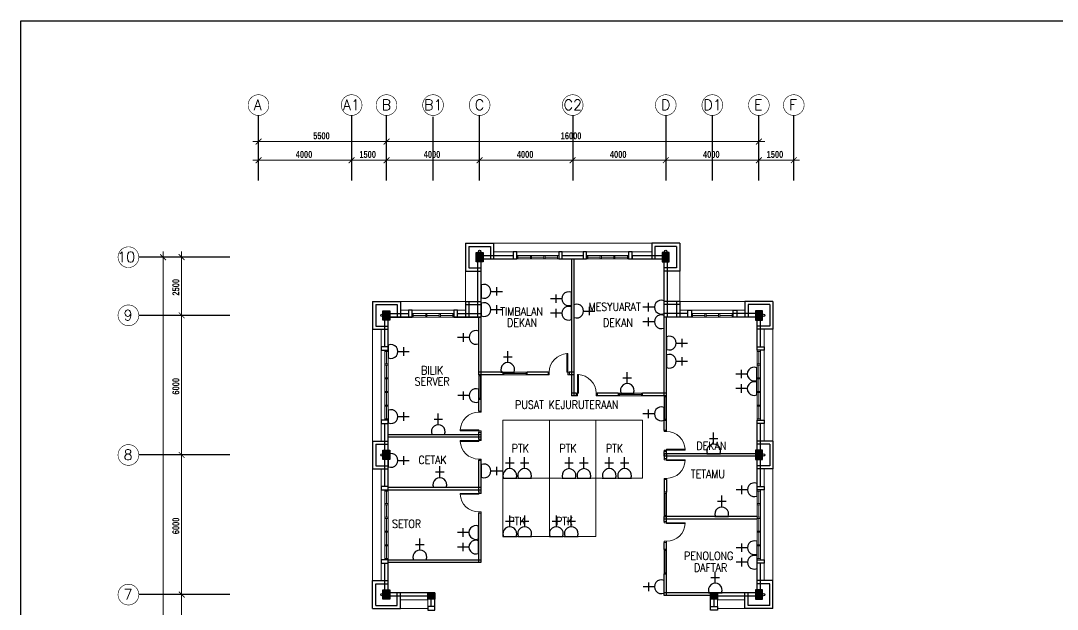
# Model space of a CAD drawing. Header units: millimetres. Extents: x 50343 to 145210, y -114947 to -49508.
# Drawn here: x 50343 to 94881, y -75366 to -50072 of the extents above; entities that cross this region are included whole.
import ezdxf
from ezdxf.enums import TextEntityAlignment as Align

# ---------------------------------------------------------------- set-up
doc = ezdxf.new("R2010")
doc.units = ezdxf.units.MM
doc.header["$LTSCALE"] = 600
doc.header["$MEASUREMENT"] = 0
doc.linetypes.add('DASHDOT', pattern=[1, 0.5, -0.25, 0, -0.25])
doc.linetypes.add('HIDDEN', pattern=[0.375, 0.25, -0.125])
doc.layers.get('0').update_dxf_attribs({"color": 8, "linetype": 'CONTINUOUS', "lineweight": 25})
for name, color, linetype, lineweight in [('1', 8, 'CONTINUOUS', 9), ('COLUMN', 8, 'CONTINUOUS', 30), ('dim', 8, 'CONTINUOUS', 20), ('DOOR', 8, 'CONTINUOUS', 20), ('LW', 8, 'CONTINUOUS', 20), ('t3', 8, 'CONTINUOUS', 25), ('wall', 8, 'CONTINUOUS', 30), ('WIN', 8, 'CONTINUOUS', 18)]:
    doc.layers.add(name, color=color, linetype=linetype, lineweight=lineweight)
for name, color, linetype in [('DOWNPIPE', 8, 'CONTINUOUS'), ('ELECT', 6, 'CONTINUOUS'), ('GRID', 8, 'DASHDOT'), ('GRID-TEXT', 8, 'CONTINUOUS'), ('partition', 8, 'CONTINUOUS'), ('t.block', 4, 'CONTINUOUS'), ('TB', 8, 'CONTINUOUS')]:
    doc.layers.add(name, color=color, linetype=linetype)
doc.styles.add('LAILA', font='romans.shx', dxfattribs={"width": 0.85})
doc.styles.add('style1', font='romand.shx', dxfattribs={"height": 250})
doc.styles.add('style2', font='sanssb__.ttf', dxfattribs={"height": 1200})

# ---------------------------------------------------------------- blocks, each defined once
blk = doc.blocks.new('dr16')
at = {"layer": 'DOOR', "color": 1}
blk.add_line((-2409712, -909071), (-2409602, -909071), dxfattribs=at)
for points in [[(-2409712, -909071), (-2409602, -909071), (-2409602, -909021), (-2409712, -909021)], [(-2410511, -909831), (-2409712, -909831), (-2409712, -909871), (-2410511, -909871)], [(-2409712, -909921), (-2409602, -909921), (-2409602, -909871), (-2409712, -909871)]]:
    blk.add_lwpolyline(points, close=True, dxfattribs=at)
at = {"layer": 'DOOR', "color": 9}
blk.add_arc((-2409712, -909871), 800, 90, 177.134, dxfattribs=at)
blk = doc.blocks.new('13A SSO 300mm')
at = {"layer": 'ELECT', "color": 6}
for p, q in [((0, 414), (0, 904)), ((-184, 659), (184, 659)), ((-297, 0), (297, 0))]:
    blk.add_line(p, q, dxfattribs=at)
blk.add_arc((0, 116), 297, 336.9763, 203.0237, dxfattribs=at)

msp = doc.modelspace()

# ---------------------------------------------------------------- hatches: boundary and pattern name
at = {"layer": 'COLUMN'}
for points in [[(67834, -74659), (68134, -74659), (68134, -74934), (67834, -74934)], [(79984, -74659), (80284, -74659), (80284, -74934), (79984, -74934)]]:
    msp.add_hatch(color=256, dxfattribs=at).paths.add_polyline_path(points)

# ---------------------------------------------------------------- linework, layer by layer
at = {"linetype": 'ByBlock', "const_width": 37.5}
for points in [[(60684, -55143), (60434, -55393)], [(66184, -55143), (65934, -55393)], [(65934, -55393), (66184, -55143)], [(81934, -55393), (82184, -55143)], [(60684, -55943), (60434, -56193)], [(64434, -56193), (64684, -55943)], [(64684, -55943), (64434, -56193)], [(65934, -56193), (66184, -55943)], [(66184, -55943), (65934, -56193)], [(70184, -55943), (69934, -56193)], [(69934, -56193), (70184, -55943)], [(74184, -55943), (73934, -56193)], [(73934, -56193), (74184, -55943)], [(77934, -56193), (78184, -55943)], [(78184, -55943), (77934, -56193)], [(82184, -55943), (81934, -56193)], [(81934, -56193), (82184, -55943)], [(83434, -56193), (83684, -55943)], [(56582, -60359), (56332, -60109)], [(57382, -60359), (57132, -60109)], [(57382, -62859), (57132, -62609)], [(57132, -62609), (57382, -62859)], [(57132, -68609), (57382, -68859)], [(57382, -68859), (57132, -68609)], [(57382, -74859), (57132, -74609)], [(57132, -74609), (57382, -74859)]]:
    msp.add_lwpolyline(points, dxfattribs=at)
at = {"layer": '1'}
for points in [[(71059, -69734), (71059, -67234), (73059, -67234), (73059, -69734)], [(73059, -69734), (73059, -67234), (75059, -67234), (75059, -69734)], [(75059, -69734), (75059, -67234), (77059, -67234), (77059, -69734)], [(71059, -72234), (71059, -69734), (73059, -69734), (73059, -72234)], [(73059, -72234), (73059, -69734), (75059, -69734), (75059, -72234)]]:
    msp.add_lwpolyline(points, close=True, dxfattribs=at)
at = {"layer": 'COLUMN'}
for points in [[(69909, -60034), (70209, -60034), (70209, -60434), (69909, -60434)], [(78209, -60034), (77909, -60034), (77909, -60434), (78209, -60434)], [(65909, -62534), (66209, -62534), (66209, -62934), (65909, -62934)], [(82209, -62534), (81909, -62534), (81909, -62934), (82209, -62934)], [(65909, -68534), (66209, -68534), (66209, -68934), (65909, -68934)], [(82209, -68534), (81909, -68534), (81909, -68934), (82209, -68934)], [(65909, -74534), (66209, -74534), (66209, -74934), (65909, -74934)], [(67834, -74659), (68134, -74659), (68134, -74934), (67834, -74934)], [(79984, -74659), (80284, -74659), (80284, -74934), (79984, -74934)], [(82209, -74534), (81909, -74534), (81909, -74934), (82209, -74934)]]:
    msp.add_lwpolyline(points, close=True, dxfattribs=at)
for points in [[(69909, -60034), (70209, -60034), (69909, -60434), (70209, -60434)], [(78209, -60034), (77909, -60034), (78209, -60434), (77909, -60434)], [(65909, -62534), (66209, -62534), (65909, -62934), (66209, -62934)], [(82209, -62534), (81909, -62534), (82209, -62934), (81909, -62934)], [(65909, -68534), (66209, -68534), (65909, -68934), (66209, -68934)], [(82209, -68534), (81909, -68534), (82209, -68934), (81909, -68934)], [(65909, -74534), (66209, -74534), (65909, -74934), (66209, -74934)], [(82209, -74534), (81909, -74534), (82209, -74934), (81909, -74934)]]:
    msp.add_solid(points, dxfattribs=at)
at = {"layer": 'dim'}
for p, q in [((60559, -55763), (60559, -55018)), ((66059, -55763), (66059, -55018)), ((66059, -55763), (66059, -55018)), ((82059, -55763), (82059, -55018)), ((60309, -55268), (66309, -55268)), ((65809, -55268), (82309, -55268)), ((60309, -56068), (64809, -56068)), ((60559, -56563), (60559, -55818)), ((64309, -56068), (66309, -56068)), ((64559, -56563), (64559, -55818)), ((64559, -56563), (64559, -55818)), ((65809, -56068), (70309, -56068)), ((66059, -56563), (66059, -55818)), ((66059, -56563), (66059, -55818)), ((69809, -56068), (74309, -56068)), ((70059, -56563), (70059, -55818)), ((70059, -56563), (70059, -55818)), ((73809, -56068), (78309, -56068)), ((74059, -56563), (74059, -55818)), ((74059, -56563), (74059, -55818)), ((77809, -56068), (82309, -56068)), ((78059, -56563), (78059, -55818)), ((78059, -56563), (78059, -55818)), ((81809, -56068), (83809, -56068)), ((82059, -56563), (82059, -55818)), ((82059, -56563), (82059, -55818)), ((83559, -56563), (83559, -55818)), ((56457, -59984), (56457, -93484)), ((57257, -59984), (57257, -62984)), ((56952, -60234), (56207, -60234)), ((57752, -60234), (57007, -60234)), ((57752, -62734), (57007, -62734)), ((57752, -62734), (57007, -62734)), ((57257, -62484), (57257, -68984)), ((57257, -68484), (57257, -74984)), ((57752, -68734), (57007, -68734)), ((57752, -68734), (57007, -68734)), ((57752, -74734), (57007, -74734)), ((57752, -74734), (57007, -74734)), ((57257, -74484), (57257, -78234))]:
    msp.add_line(p, q, dxfattribs=at)
at = {"layer": 'DOWNPIPE'}
for centre in [(70059, -59984), (78059, -59984), (65859, -62734), (82259, -62734), (65859, -68734), (82259, -68734), (65859, -74734), (82259, -74734)]:
    msp.add_circle(centre, 50, dxfattribs=at)
at = {"layer": 'GRID', "ltscale": 1500}
for p, q in [((60559, -56933), (60559, -54143)), ((64559, -54143), (64559, -56933)), ((66059, -56933), (66059, -54143)), ((68059, -56933), (68059, -54206)), ((70059, -56933), (70059, -54143)), ((74059, -54143), (74059, -56933)), ((78059, -54143), (78059, -56933)), ((80059, -54136), (80059, -56933)), ((82059, -56933), (82059, -54143)), ((83559, -56933), (83559, -54143)), ((59325, -60234), (55417, -60234)), ((59325, -62734), (55417, -62734)), ((59325, -68734), (55417, -68734)), ((59325, -74734), (55417, -74734))]:
    msp.add_line(p, q, dxfattribs=at)
at = {"layer": 'GRID-TEXT', "const_width": 24.7}
for points in [[(61005, -53698, 1), (60114, -53698, 0.414214), (60559, -54143, 0.414214), (61005, -53698, 1)], [(65005, -53698, 1), (64114, -53698, 0.414214), (64559, -54143, 0.414214), (65005, -53698, 1)], [(66505, -53698, 1), (65614, -53698, 0.414214), (66059, -54143, 0.414214), (66505, -53698, 1)], [(68505, -53698, 1), (67614, -53698, 0.414214), (68059, -54143, 0.414214), (68505, -53698, 1)], [(70505, -53698, 1), (69614, -53698, 0.414214), (70059, -54143, 0.414214), (70505, -53698, 1)], [(74505, -53698, 1), (73614, -53698, 0.414214), (74059, -54143, 0.414214), (74505, -53698, 1)], [(78505, -53698, 1), (77614, -53698, 0.414214), (78059, -54143, 0.414214), (78505, -53698, 1)], [(80505, -53698, 1), (79614, -53698, 0.414214), (80059, -54143, 0.414214), (80505, -53698, 1)], [(82505, -53698, 1), (81614, -53698, 0.414214), (82059, -54143, 0.414214), (82505, -53698, 1)], [(84005, -53698, 1), (83114, -53698, 0.414214), (83559, -54143, 0.414214), (84005, -53698, 1)], [(55417, -60234, 1), (54526, -60234, 0.414214), (54971, -60680, 0.414214), (55417, -60234, 1)], [(55417, -62734, 1), (54526, -62734, 0.414214), (54971, -63180, 0.414214), (55417, -62734, 1)], [(55417, -68734, 1), (54526, -68734, 0.414214), (54971, -69180, 0.414214), (55417, -68734, 1)], [(55417, -74734, 1), (54526, -74734, 0.414214), (54971, -75180, 0.414214), (55417, -74734, 1)]]:
    msp.add_lwpolyline(points, format="xyb", dxfattribs=at)
at = {"layer": 'LW', "linetype": 'HIDDEN', "ltscale": 1200}
for p, q in [((70659, -59634), (77459, -59634)), ((69459, -62134), (66659, -62134)), ((65459, -68134), (65459, -63334)), ((82659, -63334), (82659, -74134)), ((65459, -74134), (65459, -69334)), ((66659, -75334), (67834, -75334)), ((81459, -75334), (80284, -75334))]:
    msp.add_line(p, q, dxfattribs=at)
at = {"layer": 'LW'}
for p, q in [((71509, -60009), (70659, -60009)), ((71659, -60009), (73459, -60009)), ((73609, -60009), (74509, -60009)), ((74659, -60009), (76459, -60009)), ((76609, -60009), (77459, -60009)), ((67009, -62509), (66659, -62509)), ((67159, -62509), (68959, -62509)), ((69109, -62509), (69459, -62509)), ((79009, -62509), (78659, -62509)), ((80959, -62509), (79159, -62509)), ((81109, -62509), (81459, -62509)), ((65834, -64084), (65834, -63334)), ((82284, -64084), (82284, -63334)), ((65834, -67234), (65834, -64234)), ((82284, -67234), (82284, -64234)), ((65834, -67384), (65834, -68134)), ((82284, -67384), (82284, -68134)), ((65834, -70084), (65834, -69334)), ((82284, -70084), (82284, -69334)), ((65834, -73234), (65834, -70234)), ((82284, -73234), (82284, -70234)), ((65834, -73384), (65834, -74134)), ((82284, -73384), (82284, -74134)), ((67834, -74959), (66659, -74959)), ((67834, -75247), (67834, -74959)), ((81459, -74959), (80284, -74959)), ((80284, -75247), (80284, -74959))]:
    msp.add_line(p, q, dxfattribs=at)
at = {"layer": 'partition'}
for p, q in [((74004, -60309), (74004, -66189)), ((74114, -60309), (74114, -66189)), ((70024, -65289), (70024, -62809)), ((70134, -65289), (70134, -62809)), ((77984, -66189), (77984, -62809)), ((78094, -66189), (78094, -62809)), ((71054, -65179), (70024, -65179)), ((71054, -65289), (70024, -65289)), ((70134, -65289), (70024, -65289)), ((73004, -65179), (72104, -65179)), ((73004, -65289), (72104, -65289)), ((73004, -65179), (73004, -65289)), ((74114, -65179), (73904, -65179)), ((73904, -65179), (73904, -65289)), ((74114, -65289), (73904, -65289)), ((70024, -66849), (70024, -66339)), ((70024, -66339), (70134, -66339)), ((70134, -66849), (70134, -66339)), ((74214, -66079), (74004, -66079)), ((74214, -66189), (74004, -66189)), ((74214, -66079), (74214, -66189)), ((75114, -66079), (75114, -66189)), ((76014, -66079), (75114, -66079)), ((76014, -66189), (75114, -66189)), ((76014, -66079), (76014, -66189)), ((78094, -66079), (77064, -66079)), ((77064, -66189), (77064, -66079)), ((78094, -66189), (77064, -66189)), ((78094, -66189), (77984, -66189)), ((70024, -66849), (70134, -66849)), ((77984, -67679), (77984, -67239)), ((77984, -67239), (78094, -67239)), ((78094, -67679), (78094, -67239)), ((78094, -67679), (77984, -67679)), ((66134, -67849), (70134, -67849)), ((66134, -67959), (66134, -67849)), ((66134, -67959), (70134, -67959)), ((70024, -68059), (70024, -67749)), ((70024, -67749), (70134, -67749)), ((70024, -68059), (70134, -68059)), ((70134, -68059), (70134, -67749)), ((78094, -68579), (77984, -68579)), ((77984, -68789), (77984, -68579)), ((78094, -68789), (78094, -68579)), ((70024, -68959), (70134, -68959)), ((70024, -70334), (70024, -68959)), ((70134, -70334), (70134, -68959)), ((81909, -68679), (77984, -68679)), ((77984, -68679), (77984, -68889)), ((81909, -68789), (77984, -68789)), ((78094, -68679), (78094, -68889)), ((77984, -69789), (77984, -70334)), ((78094, -69789), (78094, -70334)), ((66134, -70124), (70134, -70124)), ((66134, -70234), (70134, -70234)), ((78094, -70334), (77984, -70334)), ((70024, -73344), (70024, -71234)), ((70134, -73344), (70134, -71234)), ((81984, -71384), (77984, -71384)), ((77984, -71384), (78094, -71384)), ((77984, -71594), (77984, -71384)), ((81984, -71494), (77984, -71494)), ((78094, -71594), (78094, -71384)), ((77984, -72794), (77984, -72494)), ((78094, -72794), (78094, -72494)), ((78094, -72794), (77984, -72794)), ((66134, -73234), (70134, -73234)), ((66134, -73344), (70134, -73344)), ((77984, -74769), (77984, -73844)), ((77984, -73844), (78094, -73844)), ((78094, -74769), (78094, -73844)), ((79984, -74659), (77984, -74659)), ((79984, -74769), (77984, -74769))]:
    msp.add_line(p, q, dxfattribs=at)
at = {"layer": 't.block', "color": 7, "ltscale": 0.5}
msp.add_lwpolyline([(145198, -114935), (50343, -114935), (50343, -50072), (145198, -50072)], close=True, dxfattribs=at)
at = {"layer": 'wall'}
for p, q in [((69459, -59634), (70659, -59634)), ((69459, -59634), (69459, -60834)), ((70659, -59634), (70659, -60309)), ((78659, -59634), (77459, -59634)), ((77459, -59634), (77459, -60309)), ((78659, -59634), (78659, -60834)), ((69594, -59769), (69594, -60699)), ((69594, -59769), (70524, -59769)), ((70524, -59769), (70524, -60309)), ((78524, -59769), (77594, -59769)), ((77594, -59769), (77594, -60309)), ((78524, -59769), (78524, -60699)), ((69984, -62809), (69984, -60159)), ((69984, -60159), (71509, -60159)), ((69984, -60309), (71659, -60309)), ((70134, -62809), (70134, -60159)), ((71659, -60159), (71659, -60309)), ((73459, -60309), (74659, -60309)), ((73609, -60159), (74509, -60159)), ((74659, -60159), (74659, -60309)), ((76459, -60309), (78134, -60309)), ((76609, -60159), (78134, -60159)), ((76609, -60159), (76609, -60309)), ((77984, -62809), (77984, -60159)), ((78134, -62809), (78134, -60159)), ((69459, -60834), (70134, -60834)), ((69594, -60699), (70134, -60699)), ((78524, -60699), (77984, -60699)), ((78659, -60834), (77984, -60834)), ((65459, -62134), (65459, -63334)), ((65459, -62134), (66659, -62134)), ((65594, -62269), (66524, -62269)), ((65594, -62269), (65594, -63199)), ((66524, -62269), (66524, -62809)), ((66659, -62134), (66659, -62809)), ((69459, -62134), (70134, -62134)), ((69459, -62134), (69459, -62809)), ((69459, -62269), (70134, -62269)), ((69594, -62134), (69594, -62809)), ((78659, -62134), (77984, -62134)), ((78659, -62269), (77984, -62269)), ((78524, -62134), (78524, -62809)), ((78659, -62134), (78659, -62809)), ((82659, -62134), (81459, -62134)), ((81459, -62134), (81459, -62809)), ((82524, -62269), (81594, -62269)), ((81594, -62269), (81594, -62809)), ((82524, -62269), (82524, -63199)), ((82659, -62134), (82659, -63334)), ((65984, -64084), (65984, -62659)), ((65984, -62659), (67009, -62659)), ((66134, -64234), (66134, -62659)), ((69109, -62659), (70134, -62659)), ((79009, -62659), (77984, -62659)), ((82134, -62659), (80959, -62659)), ((81984, -64234), (81984, -62659)), ((82134, -64084), (82134, -62659)), ((65594, -63199), (66134, -63199)), ((65984, -62809), (67159, -62809)), ((67159, -62809), (66134, -62809)), ((68959, -62809), (70134, -62809)), ((70134, -62809), (68959, -62809)), ((79159, -62809), (77984, -62809)), ((82134, -62809), (80959, -62809)), ((82524, -63199), (81984, -63199)), ((82524, -63199), (81984, -63199)), ((65459, -63334), (66134, -63334)), ((82659, -63334), (81984, -63334)), ((82659, -63334), (81984, -63334)), ((66134, -70234), (66134, -67234)), ((81984, -70234), (81984, -67234)), ((65984, -70084), (65984, -67384)), ((82134, -70084), (82134, -67384)), ((65459, -68134), (66134, -68134)), ((65459, -68134), (65459, -69334)), ((82659, -68134), (81984, -68134)), ((82659, -68134), (82659, -69334)), ((65594, -68269), (65594, -69199)), ((65594, -68269), (66134, -68269)), ((82524, -68269), (81984, -68269)), ((82524, -68269), (82524, -69199)), ((65459, -69334), (66134, -69334)), ((65594, -69199), (66134, -69199)), ((82524, -69199), (81984, -69199)), ((82659, -69334), (81984, -69334)), ((65984, -74809), (65984, -73384)), ((66134, -74809), (66134, -73234)), ((81984, -74809), (81984, -73234)), ((82134, -74809), (82134, -73384)), ((65459, -74134), (66134, -74134)), ((65459, -75334), (65459, -74134)), ((65594, -74269), (66134, -74269)), ((65594, -75199), (65594, -74269)), ((82659, -74134), (81984, -74134)), ((82524, -74269), (81984, -74269)), ((82524, -75199), (82524, -74269)), ((82659, -75334), (82659, -74134)), ((68134, -74659), (65984, -74659)), ((67834, -74809), (65984, -74809)), ((66524, -75199), (66524, -74659)), ((66659, -75334), (66659, -74659)), ((68134, -75397), (68134, -74659)), ((82134, -74659), (79984, -74659)), ((79984, -75397), (79984, -74659)), ((82134, -74809), (79984, -74809)), ((80134, -75247), (80134, -74659)), ((81459, -75334), (81459, -74659)), ((81594, -75199), (81594, -74659)), ((65594, -75199), (66524, -75199)), ((67984, -75247), (67984, -74934)), ((82524, -75199), (81594, -75199)), ((65459, -75334), (66659, -75334)), ((82659, -75334), (81459, -75334))]:
    msp.add_line(p, q, dxfattribs=at)
for points in [[(71509, -60309), (71659, -60309), (71659, -60009), (71509, -60009)], [(73459, -60309), (73609, -60309), (73609, -60009), (73459, -60009)], [(74509, -60309), (74659, -60309), (74659, -60009), (74509, -60009)], [(76459, -60309), (76609, -60309), (76609, -60009), (76459, -60009)], [(67009, -62809), (67159, -62809), (67159, -62509), (67009, -62509)], [(68959, -62809), (69109, -62809), (69109, -62509), (68959, -62509)], [(79159, -62809), (79009, -62809), (79009, -62509), (79159, -62509)], [(81109, -62809), (80959, -62809), (80959, -62509), (81109, -62509)], [(66134, -64234), (66134, -64084), (65834, -64084), (65834, -64234)], [(81984, -64234), (81984, -64084), (82284, -64084), (82284, -64234)], [(66134, -67384), (66134, -67234), (65834, -67234), (65834, -67384)], [(81984, -67384), (81984, -67234), (82284, -67234), (82284, -67384)], [(66134, -70234), (66134, -70084), (65834, -70084), (65834, -70234)], [(81984, -70234), (81984, -70084), (82284, -70084), (82284, -70234)], [(66134, -73384), (66134, -73234), (65834, -73234), (65834, -73384)], [(81984, -73384), (81984, -73234), (82284, -73234), (82284, -73384)], [(68134, -75397), (68134, -75247), (67834, -75247), (67834, -75397)], [(79984, -75397), (79984, -75247), (80284, -75247), (80284, -75397)]]:
    msp.add_lwpolyline(points, close=True, dxfattribs=at)
at = {"layer": 'WIN'}
for p, q in [((73459, -60309), (71659, -60309)), ((73434, -60159), (71684, -60159)), ((71709, -60234), (72243, -60234)), ((72293, -60234), (72826, -60234)), ((72876, -60234), (73409, -60234)), ((76459, -60309), (74659, -60309)), ((76434, -60159), (74684, -60159)), ((74709, -60234), (75243, -60234)), ((75293, -60234), (75826, -60234)), ((75876, -60234), (76409, -60234)), ((69459, -62134), (69459, -60834)), ((78659, -60834), (78659, -62134)), ((81459, -62134), (78659, -62134)), ((68934, -62659), (67184, -62659)), ((67209, -62734), (67743, -62734)), ((67793, -62734), (68326, -62734)), ((68376, -62734), (68909, -62734)), ((79184, -62659), (80934, -62659)), ((79743, -62734), (79209, -62734)), ((80326, -62734), (79793, -62734)), ((80909, -62734), (80376, -62734)), ((68959, -62809), (67159, -62809)), ((79159, -62809), (80959, -62809)), ((65984, -64259), (65984, -67209)), ((66059, -64824), (66059, -64284)), ((66134, -64234), (66134, -67234)), ((81984, -64234), (81984, -67234)), ((82059, -64824), (82059, -64284)), ((82134, -64259), (82134, -67209)), ((66059, -65414), (66059, -64874)), ((82059, -65414), (82059, -64874)), ((66059, -66004), (66059, -65464)), ((70024, -66339), (70024, -65289)), ((70079, -66289), (70079, -65339)), ((70134, -66339), (70134, -65289)), ((72104, -65179), (71054, -65179)), ((72104, -65289), (71054, -65289)), ((72054, -65234), (71104, -65234)), ((82059, -66004), (82059, -65464)), ((66059, -66594), (66059, -66054)), ((77064, -66079), (76014, -66079)), ((77064, -66189), (76014, -66189)), ((77014, -66134), (76064, -66134)), ((77984, -67239), (77984, -66189)), ((78039, -67189), (78039, -66239)), ((78094, -67239), (78094, -66189)), ((82059, -66594), (82059, -66054)), ((66059, -67184), (66059, -66644)), ((82059, -67184), (82059, -66644)), ((65984, -70259), (65984, -73209)), ((66059, -70824), (66059, -70284)), ((66134, -70234), (66134, -73234)), ((77984, -71384), (77984, -70334)), ((78094, -71384), (78094, -70334)), ((81984, -70234), (81984, -73234)), ((82059, -70824), (82059, -70284)), ((82134, -70259), (82134, -73209)), ((78039, -71334), (78039, -70384)), ((66059, -71414), (66059, -70874)), ((82059, -71414), (82059, -70874)), ((66059, -72004), (66059, -71464)), ((82059, -72004), (82059, -71464)), ((66059, -72594), (66059, -72054)), ((82059, -72594), (82059, -72054)), ((66059, -73184), (66059, -72644)), ((77984, -73844), (77984, -72794)), ((78039, -73794), (78039, -72844)), ((78094, -73844), (78094, -72794)), ((82059, -73184), (82059, -72644)), ((68134, -74934), (68134, -74659)), ((80284, -74934), (80284, -74659))]:
    msp.add_line(p, q, dxfattribs=at)
for points in [[(71659, -60159), (71709, -60159), (71709, -60309), (71659, -60309)], [(72243, -60159), (72293, -60159), (72293, -60309), (72243, -60309)], [(72826, -60159), (72876, -60159), (72876, -60309), (72826, -60309)], [(73409, -60159), (73459, -60159), (73459, -60309), (73409, -60309)], [(74659, -60159), (74709, -60159), (74709, -60309), (74659, -60309)], [(75243, -60159), (75293, -60159), (75293, -60309), (75243, -60309)], [(75826, -60159), (75876, -60159), (75876, -60309), (75826, -60309)], [(76409, -60159), (76459, -60159), (76459, -60309), (76409, -60309)], [(67159, -62659), (67209, -62659), (67209, -62809), (67159, -62809)], [(67743, -62659), (67793, -62659), (67793, -62809), (67743, -62809)], [(68326, -62659), (68376, -62659), (68376, -62809), (68326, -62809)], [(68909, -62659), (68959, -62659), (68959, -62809), (68909, -62809)], [(79209, -62659), (79159, -62659), (79159, -62809), (79209, -62809)], [(79793, -62659), (79743, -62659), (79743, -62809), (79793, -62809)], [(80376, -62659), (80326, -62659), (80326, -62809), (80376, -62809)], [(80959, -62659), (80909, -62659), (80909, -62809), (80959, -62809)], [(65984, -64284), (65984, -64234), (66134, -64234), (66134, -64284)], [(82134, -64284), (82134, -64234), (81984, -64234), (81984, -64284)], [(65984, -64874), (65984, -64824), (66134, -64824), (66134, -64874)], [(82134, -64874), (82134, -64824), (81984, -64824), (81984, -64874)], [(65984, -65464), (65984, -65414), (66134, -65414), (66134, -65464)], [(70134, -65289), (70024, -65289), (70024, -65339), (70134, -65339)], [(71054, -65179), (71054, -65289), (71104, -65289), (71104, -65179)], [(72054, -65179), (72054, -65289), (72104, -65289), (72104, -65179)], [(82134, -65464), (82134, -65414), (81984, -65414), (81984, -65464)], [(65984, -66054), (65984, -66004), (66134, -66004), (66134, -66054)], [(70134, -66289), (70024, -66289), (70024, -66339), (70134, -66339)], [(76014, -66079), (76014, -66189), (76064, -66189), (76064, -66079)], [(77014, -66079), (77014, -66189), (77064, -66189), (77064, -66079)], [(78094, -66189), (77984, -66189), (77984, -66239), (78094, -66239)], [(82134, -66054), (82134, -66004), (81984, -66004), (81984, -66054)], [(65984, -66644), (65984, -66594), (66134, -66594), (66134, -66644)], [(82134, -66644), (82134, -66594), (81984, -66594), (81984, -66644)], [(65984, -67234), (65984, -67184), (66134, -67184), (66134, -67234)], [(78094, -67189), (77984, -67189), (77984, -67239), (78094, -67239)], [(82134, -67234), (82134, -67184), (81984, -67184), (81984, -67234)], [(65984, -70284), (65984, -70234), (66134, -70234), (66134, -70284)], [(78094, -70334), (77984, -70334), (77984, -70384), (78094, -70384)], [(82134, -70284), (82134, -70234), (81984, -70234), (81984, -70284)], [(65984, -70874), (65984, -70824), (66134, -70824), (66134, -70874)], [(82134, -70874), (82134, -70824), (81984, -70824), (81984, -70874)], [(65984, -71464), (65984, -71414), (66134, -71414), (66134, -71464)], [(78094, -71334), (77984, -71334), (77984, -71384), (78094, -71384)], [(82134, -71464), (82134, -71414), (81984, -71414), (81984, -71464)], [(65984, -72054), (65984, -72004), (66134, -72004), (66134, -72054)], [(82134, -72054), (82134, -72004), (81984, -72004), (81984, -72054)], [(65984, -72644), (65984, -72594), (66134, -72594), (66134, -72644)], [(82134, -72644), (82134, -72594), (81984, -72594), (81984, -72644)], [(78094, -72794), (77984, -72794), (77984, -72844), (78094, -72844)], [(65984, -73234), (65984, -73184), (66134, -73184), (66134, -73234)], [(82134, -73234), (82134, -73184), (81984, -73184), (81984, -73234)], [(78094, -73794), (77984, -73794), (77984, -73844), (78094, -73844)]]:
    msp.add_lwpolyline(points, close=True, dxfattribs=at)

# ---------------------------------------------------------------- block references
at = {"layer": 'DOOR', "xscale": -1}
for p, rotation in [((-836017, -2474891), 90), ((2479736, -977980), 180), ((2479736, -980255), 180)]:
    msp.add_blockref('dr16', p, dxfattribs=dict(at, rotation=rotation))
at = {"layer": 'DOOR'}
for p, rotation in [((984135, -2475791), 270), ((-2331618, -978810), 180), ((-2331618, -981515), 180)]:
    msp.add_blockref('dr16', p, dxfattribs=dict(at, rotation=rotation))
msp.add_blockref('dr16', (2479736, 842171), dxfattribs=at)
at = {"layer": 'DOOR', "xscale": -1}
msp.add_blockref('dr16', (-2331618, 841341), dxfattribs=at)
at = {"layer": 'TB', "color": 6, "linetype": 'Continuous'}
for p, rotation in [((70134, -61702), 270), ((74006, -62018), 90), ((70134, -62487), 270), ((74006, -62643), 90), ((74111, -62549), 270), ((77983, -62383), 90), ((77983, -63008), 90), ((70021, -63681), 90), ((78094, -63924), 270), ((66135, -64287), 270), ((78094, -64709), 270), ((81972, -65256), 90), ((70025, -66184), 90), ((81972, -65881), 90), ((66134, -67084), 270), ((77983, -66965), 90), ((66134, -68969), 270), ((70134, -69421), 270), ((81985, -70229), 90), ((70016, -72067), 90), ((70016, -72691), 90), ((81984, -72719), 90), ((81984, -73344), 90), ((77986, -74397), 90)]:
    msp.add_blockref('13A SSO 300mm', p, dxfattribs=dict(at, rotation=rotation))
for p in [(71269, -65179), (76405, -66078), (68285, -67849), (80117, -68679), (71357, -69734), (71994, -69734), (73902, -69735), (74543, -69735), (75630, -69734), (76291, -69734), (68350, -70124), (80464, -71385), (71357, -72234), (71997, -72234), (73357, -72234), (73997, -72234), (67494, -73234), (80186, -74659)]:
    msp.add_blockref('13A SSO 300mm', p, dxfattribs=at)

# ---------------------------------------------------------------- texts
at = {"layer": 'dim', "style": 'style2', "width": 0.7}
for s, p in [('5500', (62909, -55168)), ('16000', (73544, -55168)), ('4000', (62159, -55968)), ('1500', (64894, -55968)), ('4000', (67659, -55968)), ('4000', (71659, -55968)), ('4000', (75659, -55968)), ('4000', (79659, -55968)), ('1500', (82394, -55968))]:
    msp.add_text(s, height=300, dxfattribs=at).set_placement(p)
for s, p in [('2500', (57157, -61884)), ('6000', (57157, -66139)), ('6000', (57157, -72139))]:
    msp.add_text(s, height=300, rotation=90, dxfattribs=at).set_placement(p)
at = {"layer": 'GRID-TEXT', "style": 'style1'}
for s, p in [('A', (60351, -53913)), ('A1', (64188, -53913)), ('B', (65851, -53913)), ('B1', (67673, -53913)), ('C', (69851, -53913)), ('C2', (73669, -53913)), ('D', (77851, -53913)), ('D1', (79675, -53913)), ('E', (81851, -53913)), ('F', (83351, -53913)), ('10', (54489, -60450)), ('9', (54762, -62950)), ('8', (54762, -68950)), ('7', (54762, -74950))]:
    msp.add_text(s, height=450, dxfattribs=at).set_placement(p)
at = {"layer": 't3', "style": 'LAILA', "width": 0.85}
for s, p in [('MESYUARAT ', (74739, -62194)), ('TIMBALAN ', (70946, -62394)), ('DEKAN', (71241, -62873)), ('DEKAN', (75363, -62873)), ('BILIK', (67546, -64919)), ('SERVER', (67267, -65399)), ('PUSAT KEJURUTERAAN', (71585, -66400)), ('DEKAN', (79375, -68164)), ('CETAK', (67432, -68772)), ('TETAMU', (79138, -69378)), ('SETOR', (66297, -71520)), ('PENOLONG', (78845, -72893)), ('DAFTAR', (79272, -73401))]:
    msp.add_text(s, height=350, dxfattribs=at).set_placement(p, align=Align.TOP_LEFT)
for p in [(71239, -68623), (73286, -68623), (75286, -68623), (71092, -71751), (73139, -71751)]:
    msp.add_text(' PTK', height=350, dxfattribs=at).set_placement(p)

doc.saveas('drawing.dxf')
